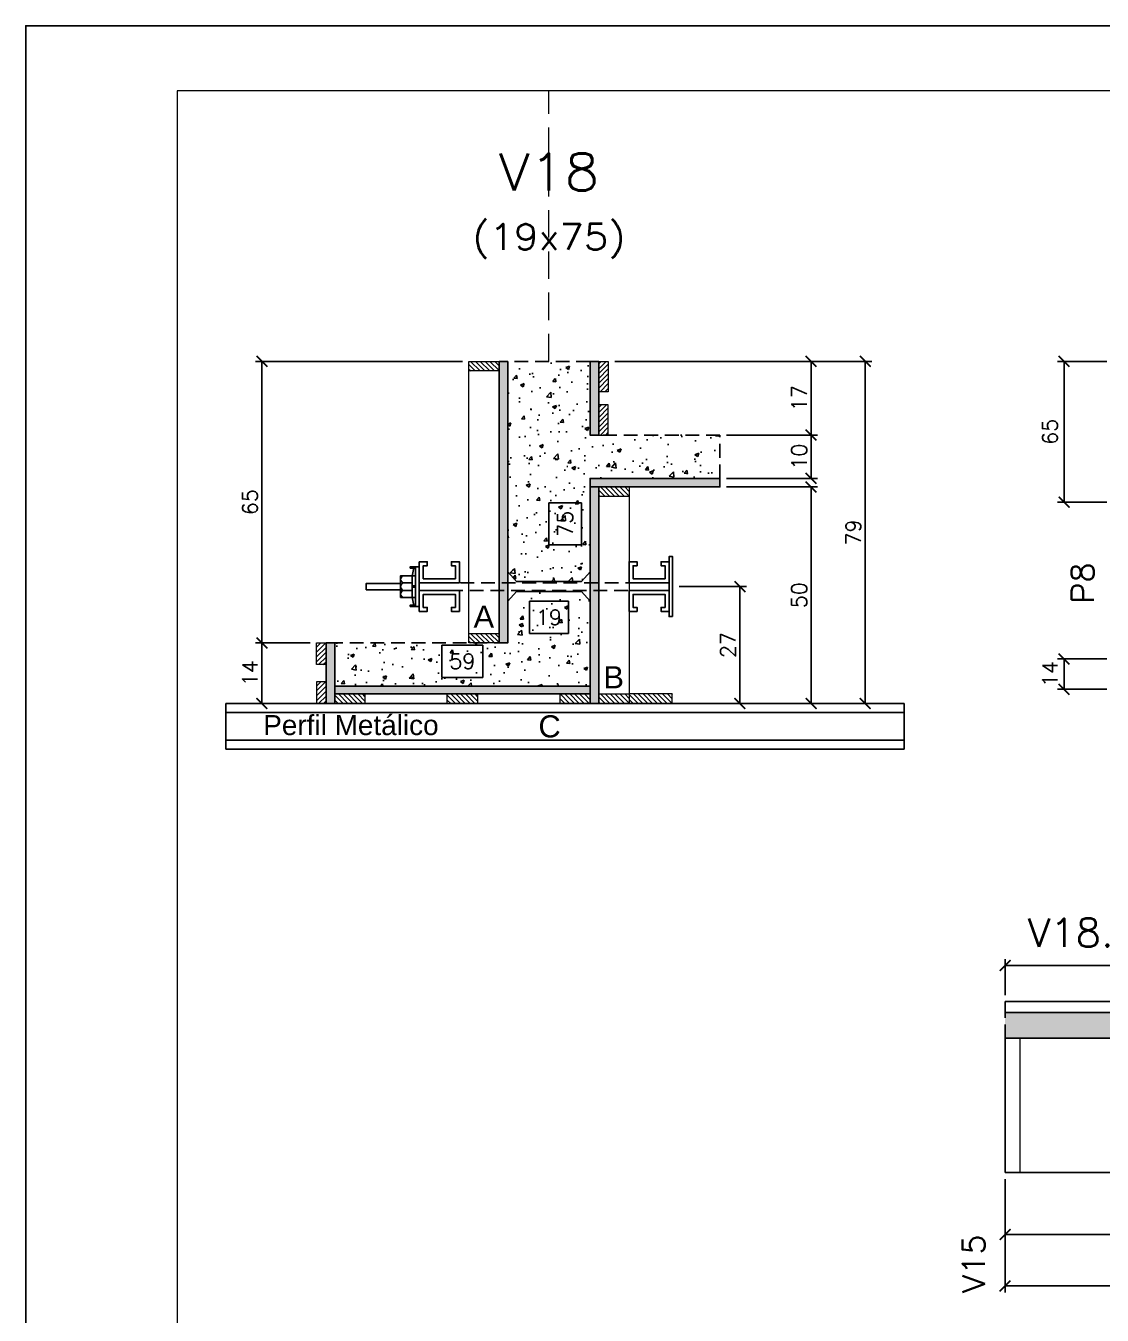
# Model space of a CAD drawing. Extents: x -23436 to 4767, y -4638 to 9755.
# Drawn here: x -19091 to -18594, y -63 to 532 of the extents above; entities that cross this region are included whole.
import ezdxf
from ezdxf.enums import TextEntityAlignment as Align

# ---------------------------------------------------------------- set-up
doc = ezdxf.new("R2010")
doc.units = 0
doc.header["$PDMODE"] = 2
doc.header["$PDSIZE"] = 10
doc.linetypes.add('CABLIN', pattern=[0.35, 0.25, -0.1])
doc.linetypes.add('HIDDEN', pattern=[9.525, 6.35, -3.175])
doc.layers.get('0').update_dxf_attribs({"lineweight": 13})
doc.layers.get('Defpoints').update_dxf_attribs({"lineweight": 13})
for name, color, linetype in [('Barra de Ancoragem', 20, 'Continuous'), ('Concreto', 250, 'HIDDEN'), ('Cota', 4, 'Continuous'), ('Cota Seção (2x)', 4, 'Continuous'), ('Hachura', 252, 'CABLIN'), ('MB Logo', 255, 'Continuous'), ('Painéis', 200, 'Continuous'), ('Perfil Metálico', 224, 'Continuous'), ('Texto de Titulo', 7, 'Continuous'), ('Texto Qtd Sarr', 242, 'Continuous'), ('Tubo de PVC', 51, 'Continuous')]:
    doc.layers.add(name, color=color, linetype=linetype)
for name, color, linetype, lineweight in [('FOLHA MB', 7, 'Continuous', 13), ('Madeira', 100, 'Continuous', 13), ('Sarr 2.2x7', 40, 'Continuous', 9), ('Texto Seção', 7, 'Continuous', 15)]:
    doc.layers.add(name, color=color, linetype=linetype, lineweight=lineweight)
doc.layers.add('Laje_Perimetro', color=7, linetype='Continuous', plot=False)
doc.styles.add('ARIAL', font='arial.ttf', dxfattribs={"oblique": 15, "height": 25})
doc.styles.add('REGUA-120', font='ROMANS.shx', dxfattribs={"height": 15})
doc.styles.add('ROMANS', font='romans.shx')
doc.dimstyles.new('Cota Paínel', dxfattribs={"dimtxt": 7, "dimasz": 5, "dimexe": 3, "dimexo": 3, "dimgap": 3, "dimtad": 1, "dimdec": 1, "dimzin": 12, "dimdsep": 46, "dimtxsty": 'ROMANS', "dimblk": 'ARCHTICK', "dimcen": 0, "dimclrd": 4, "dimclre": 4, "dimclrt": 1, "dimadec": 1, "dimazin": 3, "dimtfac": 1, "dimtdec": 1, "dimtmove": 0, "dimatfit": 3, "dimldrblk": 'OBLIQUE', "dimfxl": 1, "dimtolj": 1, "dimtzin": 12, "dimarcsym": 0})
doc.dimstyles.new('Cota Seção (2x)', dxfattribs={"dimtxt": 7, "dimasz": 5, "dimexe": 3, "dimexo": 3, "dimgap": 2, "dimtad": 3, "dimdec": 1, "dimlfac": 0.5, "dimzin": 12, "dimdsep": 46, "dimtxsty": 'ROMANS', "dimblk": 'ARCHTICK', "dimcen": 0, "dimclrd": 4, "dimclre": 4, "dimclrt": 1, "dimadec": 1, "dimazin": 3, "dimtfac": 1, "dimtdec": 1, "dimtmove": 0, "dimatfit": 3, "dimldrblk": 'OBLIQUE', "dimfxl": 1, "dimtolj": 1, "dimtzin": 12, "dimarcsym": 0})
doc.dimstyles.new('Cota Seção interna', dxfattribs={"dimtxt": 7, "dimasz": 6, "dimexe": 0.18, "dimexo": 2, "dimgap": -4, "dimtad": 3, "dimdec": 1, "dimlfac": 0.5, "dimzin": 12, "dimdsep": 46, "dimtxsty": 'ROMANS', "dimblk": 'ARCHTICK', "dimcen": 0.09, "dimse1": 1, "dimse2": 1, "dimsd1": 1, "dimsd2": 1, "dimclrd": 180, "dimclre": 5, "dimclrt": 1, "dimadec": 0, "dimazin": 3, "dimtfac": 1, "dimtdec": 1, "dimtofl": 0, "dimtmove": 0, "dimatfit": 3, "dimldrblk": 'ARCHTICK', "dimfxl": 1, "dimtolj": 1, "dimtzin": 0, "dimarcsym": 0})
pattern_1 = [(45, (-10569.4202, 23405.8796), (-1.12253202, 1.12253202), [])]
pattern_2 = [(45, (-10649.4182, 23139.0796), (-1.12253202, 1.12253202), [])]

# ---------------------------------------------------------------- blocks, each defined once
blk = doc.blocks.new('A$C169d8357')
at = {"layer": 'FOLHA MB', "color": 1}
for points in [[(0, 1199.94), (0, 149.94), (1485.02, 149.94), (1485.02, 1199.94)], [(70, 1169.94), (70, 179.94), (1455.02, 179.94), (1455.02, 1169.94)]]:
    blk.add_lwpolyline(points, close=True, dxfattribs=at)
blk = doc.blocks.new('*D1021')
at = {"layer": 'Cota Seção (2x)', "color": 180, "lineweight": -2, "transparency": 16777216}
for p, q in [((-18880.16, 246.26), (-18899.16, 246.26)), ((-18899.16, 246.26), (-18899.16, 231.26)), ((-18880.16, 231.26), (-18880.16, 246.26)), ((-18899.16, 231.26), (-18880.16, 231.26))]:
    blk.add_line(p, q, dxfattribs=at)
at = {"layer": 'Defpoints', "color": 0, "transparency": 16777216}
for p in [(-18948.66, 227.26), (-18948.66, 227.26), (-18830.66, 227.26)]:
    blk.add_point(p, dxfattribs=at)
at = {"layer": 'Cota Seção (2x)', "color": 1, "transparency": 16777216, "insert": (-18889.66, 238.76), "char_height": 7, "attachment_point": 5, "style": 'ROMANS'}
blk.add_mtext('\\A1;59', dxfattribs=at)
blk = doc.blocks.new('_ArchTick')
at = {"color": 0, "linetype": 'ByBlock', "const_width": 0.15}
blk.add_lwpolyline([(-0.5, -0.5), (0.5, 0.5)], dxfattribs=at)
blk = doc.blocks.new('DSADSAD')
at = {"layer": 'Barra de Ancoragem'}
for p, q in [((-12990.96, 7698.42), (-13009.22, 7698.42)), ((-13005.1, 7696.87), (-13008.63, 7697.64)), ((-12995.08, 7696.87), (-12991.55, 7697.64))]:
    blk.add_line(p, q, dxfattribs=at)
at = {"layer": 'Barra de Ancoragem', "flags": 128}
for points in [[(-13009.22, 7700.2), (-12990.96, 7700.2), (-12990.96, 7698.42), (-13009.22, 7698.42)], [(-13008.63, 7698.42), (-13008.63, 7696.05), (-13009.22, 7696.05), (-13009.22, 7698.42)], [(-12995.08, 7698.42), (-12995.08, 7696.87), (-13005.1, 7696.87), (-13005.1, 7698.42)], [(-12990.96, 7698.42), (-12990.96, 7696.05), (-12991.55, 7696.05), (-12991.55, 7698.42)]]:
    blk.add_lwpolyline(points, close=True, dxfattribs=at)
for points in [[(-13005.1, 7696.87), (-13005.1, 7691.61), (-12995.08, 7691.61), (-12995.08, 7696.87)], [(-13000.38, 7696.87), (-13000.38, 7698.42), (-12999.79, 7698.42), (-12999.79, 7696.87), (-13000.38, 7696.87), (-12999.79, 7696.87)]]:
    blk.add_lwpolyline(points, dxfattribs=at)
for points in [[(-13001.86, 7696.87), (-13001.86, 7692.79, 0.666667), (-12998.32, 7692.79, 0.666667)], [(-12998.32, 7696.87), (-12998.32, 7692.79, 0.729796), (-12995.08, 7692.79, 0.729796)]]:
    blk.add_lwpolyline(points, format="xyb", dxfattribs=at)
at = {"layer": 'Barra de Ancoragem'}
blk.add_arc((-13003.48, 7693.31), 1.7, 197.75636, 342.24364, dxfattribs=at)
blk = doc.blocks.new('*D1022')
at = {"layer": 'Cota', "color": 4, "lineweight": -2, "transparency": 16777216}
for p, q in [((-18789.54, 273.26), (-18758.4, 273.26)), ((-18761.4, 219.26), (-18761.4, 273.26)), ((-18789.66, 219.26), (-18758.4, 219.26))]:
    blk.add_line(p, q, dxfattribs=at)
at = {"layer": 'Defpoints', "color": 0, "transparency": 16777216}
for p in [(-18792.54, 273.26), (-18761.4, 273.26), (-18792.66, 219.26)]:
    blk.add_point(p, dxfattribs=at)
at = {"layer": 'Cota', "color": 4, "lineweight": -2, "transparency": 16777216, "xscale": 5, "yscale": 5, "zscale": 5}
for p, rotation in [((-18761.4, 273.26), 90), ((-18761.4, 219.26), 270)]:
    blk.add_blockref('_ArchTick', p, dxfattribs=dict(at, rotation=rotation))
at = {"layer": 'Cota', "color": 1, "transparency": 16777216, "insert": (-18766.9, 246.26), "char_height": 7, "attachment_point": 5, "rotation": 90, "style": 'ROMANS'}
blk.add_mtext('\\A1;27', dxfattribs=at)
blk = doc.blocks.new('_OBLIQUE')
at = {"color": 0, "linetype": 'ByBlock', "lineweight": -2}
for p, q in [((0, 0), (-1, 0)), ((-0.5, -0.5), (0.5, 0.5))]:
    blk.add_line(p, q, dxfattribs=at)
blk = doc.blocks.new('titulo1')
at = {"layer": 'Defpoints', "color": 252, "linetype": 'HIDDEN', "ltscale": 2}
blk.add_line((0, 0), (0, 125), dxfattribs=at)
at = {"layer": 'Defpoints', "style": 'ROMANS', "oblique": 15}
blk.add_attdef('FOLHA', text='', height=10, dxfattribs=at).set_placement((0, 15.58), align=Align.MIDDLE_CENTER)
at = {"layer": 'Texto Qtd Sarr', "color": 3, "style": 'ROMANS', "oblique": 15}
for tag, height, p in [('TITULO', 17, (0, 71.45)), ('SEÇÃO', 12, (0, 41.55))]:
    blk.add_attdef(tag, text='', height=height, dxfattribs=at).set_placement(p, align=Align.MIDDLE_CENTER)
blk = doc.blocks.new('*D1016')
at = {"layer": 'Cota', "color": 4, "lineweight": -2, "transparency": 16777216}
for p, q in [((-18767.66, 319.26), (-18725.55, 319.26)), ((-18728.55, 219.26), (-18728.55, 319.26)), ((-18785.26, 219.26), (-18725.55, 219.26))]:
    blk.add_line(p, q, dxfattribs=at)
at = {"layer": 'Defpoints', "color": 0, "transparency": 16777216}
for p in [(-18770.66, 319.26), (-18728.55, 319.26), (-18788.26, 219.26)]:
    blk.add_point(p, dxfattribs=at)
at = {"layer": 'Cota', "color": 4, "lineweight": -2, "transparency": 16777216, "xscale": 5, "yscale": 5, "zscale": 5}
for p, rotation in [((-18728.55, 319.26), 90), ((-18728.55, 219.26), 270)]:
    blk.add_blockref('_ArchTick', p, dxfattribs=dict(at, rotation=rotation))
at = {"layer": 'Cota', "color": 1, "transparency": 16777216, "insert": (-18734.05, 269.26), "char_height": 7, "attachment_point": 5, "rotation": 90, "style": 'ROMANS'}
blk.add_mtext('\\A1;50', dxfattribs=at)
blk = doc.blocks.new('*D1017')
at = {"layer": 'Cota', "color": 4, "lineweight": -2, "transparency": 16777216}
for p, q in [((-18767.66, 343.26), (-18725.55, 343.26)), ((-18728.55, 323.26), (-18728.55, 343.26)), ((-18767.66, 323.26), (-18725.55, 323.26))]:
    blk.add_line(p, q, dxfattribs=at)
at = {"layer": 'Defpoints', "color": 0, "transparency": 16777216}
for p in [(-18770.66, 343.26), (-18728.55, 343.26), (-18770.66, 323.26)]:
    blk.add_point(p, dxfattribs=at)
at = {"layer": 'Cota', "color": 4, "lineweight": -2, "transparency": 16777216, "xscale": 5, "yscale": 5, "zscale": 5}
for p, rotation in [((-18728.55, 343.26), 90), ((-18728.55, 323.26), 270)]:
    blk.add_blockref('_ArchTick', p, dxfattribs=dict(at, rotation=rotation))
at = {"layer": 'Cota', "color": 1, "transparency": 16777216, "insert": (-18734.05, 333.26), "char_height": 7, "attachment_point": 5, "rotation": 90, "style": 'ROMANS'}
blk.add_mtext('\\A1;10', dxfattribs=at)
blk = doc.blocks.new('*D1018')
at = {"layer": 'Cota', "color": 4, "lineweight": -2, "transparency": 16777216}
for p, q in [((-18819.26, 377.26), (-18725.55, 377.26)), ((-18728.55, 343.26), (-18728.55, 377.26)), ((-18767.66, 343.26), (-18725.55, 343.26))]:
    blk.add_line(p, q, dxfattribs=at)
at = {"layer": 'Defpoints', "color": 0, "transparency": 16777216}
for p in [(-18822.26, 377.26), (-18728.55, 377.26), (-18770.66, 343.26)]:
    blk.add_point(p, dxfattribs=at)
at = {"layer": 'Cota', "color": 4, "lineweight": -2, "transparency": 16777216, "xscale": 5, "yscale": 5, "zscale": 5}
for p, rotation in [((-18728.55, 377.26), 90), ((-18728.55, 343.26), 270)]:
    blk.add_blockref('_ArchTick', p, dxfattribs=dict(at, rotation=rotation))
at = {"layer": 'Cota', "color": 1, "transparency": 16777216, "insert": (-18734.05, 360.26), "char_height": 7, "attachment_point": 5, "rotation": 90, "style": 'ROMANS'}
blk.add_mtext('\\A1;17', dxfattribs=at)
blk = doc.blocks.new('*D1019')
at = {"layer": 'Cota', "color": 4, "lineweight": -2, "transparency": 16777216}
for p, q in [((-18819.26, 377.26), (-18700.5, 377.26)), ((-18703.5, 219.26), (-18703.5, 377.26)), ((-18785.26, 219.26), (-18700.5, 219.26))]:
    blk.add_line(p, q, dxfattribs=at)
at = {"layer": 'Defpoints', "color": 0, "transparency": 16777216}
for p in [(-18822.26, 377.26), (-18703.5, 377.26), (-18788.26, 219.26)]:
    blk.add_point(p, dxfattribs=at)
at = {"layer": 'Cota', "color": 4, "lineweight": -2, "transparency": 16777216, "xscale": 5, "yscale": 5, "zscale": 5}
for p, rotation in [((-18703.5, 377.26), 90), ((-18703.5, 219.26), 270)]:
    blk.add_blockref('_ArchTick', p, dxfattribs=dict(at, rotation=rotation))
at = {"layer": 'Cota', "color": 1, "transparency": 16777216, "insert": (-18709, 298.26), "char_height": 7, "attachment_point": 5, "rotation": 90, "style": 'ROMANS'}
blk.add_mtext('\\A1;79', dxfattribs=at)
blk = doc.blocks.new('*D1020')
at = {"layer": 'Cota', "color": 4, "lineweight": -2, "transparency": 16777216}
for p, q in [((-18960.06, 247.26), (-18985.27, 247.26)), ((-18982.27, 247.26), (-18982.27, 219.26)), ((-18960.06, 219.26), (-18985.27, 219.26))]:
    blk.add_line(p, q, dxfattribs=at)
at = {"layer": 'Defpoints', "color": 0, "transparency": 16777216}
for p in [(-18957.06, 247.26), (-18982.27, 219.26), (-18957.06, 219.26)]:
    blk.add_point(p, dxfattribs=at)
at = {"layer": 'Cota', "color": 4, "lineweight": -2, "transparency": 16777216, "xscale": 5, "yscale": 5, "zscale": 5}
for p, rotation in [((-18982.27, 247.26), 90), ((-18982.27, 219.26), 270)]:
    blk.add_blockref('_ArchTick', p, dxfattribs=dict(at, rotation=rotation))
at = {"layer": 'Cota', "color": 1, "transparency": 16777216, "insert": (-18987.77, 233.26), "char_height": 7, "attachment_point": 5, "rotation": 90, "style": 'ROMANS'}
blk.add_mtext('\\A1;14', dxfattribs=at)
blk = doc.blocks.new('*D1023')
at = {"layer": 'Cota', "color": 4, "lineweight": -2, "transparency": 16777216}
for p, q in [((-18889.66, 377.26), (-18985.27, 377.26)), ((-18982.27, 247.26), (-18982.27, 377.26)), ((-18960.06, 247.26), (-18985.27, 247.26))]:
    blk.add_line(p, q, dxfattribs=at)
at = {"layer": 'Defpoints', "color": 0, "transparency": 16777216}
for p in [(-18982.27, 377.26), (-18886.66, 377.26), (-18957.06, 247.26)]:
    blk.add_point(p, dxfattribs=at)
at = {"layer": 'Cota', "color": 4, "lineweight": -2, "transparency": 16777216, "xscale": 5, "yscale": 5, "zscale": 5}
for p, rotation in [((-18982.27, 377.26), 90), ((-18982.27, 247.26), 270)]:
    blk.add_blockref('_ArchTick', p, dxfattribs=dict(at, rotation=rotation))
at = {"layer": 'Cota', "color": 1, "transparency": 16777216, "insert": (-18987.77, 312.26), "char_height": 7, "attachment_point": 5, "rotation": 90, "style": 'ROMANS'}
blk.add_mtext('\\A1;65', dxfattribs=at)
blk = doc.blocks.new('*D1014')
at = {"layer": 'Cota Seção (2x)', "color": 180, "lineweight": -2, "transparency": 16777216}
for p, q in [((-18840.66, 266.53), (-18858.66, 266.53)), ((-18858.66, 266.53), (-18858.66, 251.53)), ((-18840.66, 251.53), (-18840.66, 266.53)), ((-18858.66, 251.53), (-18840.66, 251.53))]:
    blk.add_line(p, q, dxfattribs=at)
at = {"layer": 'Defpoints', "color": 0, "transparency": 16777216}
for p in [(-18868.66, 280.04), (-18830.66, 280.04), (-18830.66, 247.53)]:
    blk.add_point(p, dxfattribs=at)
at = {"layer": 'Cota Seção (2x)', "color": 1, "transparency": 16777216, "insert": (-18849.66, 259.03), "char_height": 7, "attachment_point": 5, "style": 'ROMANS'}
blk.add_mtext('\\A1;19', dxfattribs=at)
blk = doc.blocks.new('*D1015')
at = {"layer": 'Cota Seção (2x)', "color": 180, "lineweight": -2, "transparency": 16777216}
for p, q in [((-18834.66, 311.93), (-18849.66, 311.93)), ((-18849.66, 311.93), (-18849.66, 292.59)), ((-18834.66, 292.59), (-18834.66, 311.93)), ((-18849.66, 292.59), (-18834.66, 292.59))]:
    blk.add_line(p, q, dxfattribs=at)
at = {"layer": 'Defpoints', "color": 0, "transparency": 16777216}
for p in [(-18830.66, 377.26), (-18830.66, 377.26), (-18830.66, 227.26)]:
    blk.add_point(p, dxfattribs=at)
at = {"layer": 'Cota Seção (2x)', "color": 1, "transparency": 16777216, "insert": (-18842.16, 302.26), "char_height": 7, "attachment_point": 5, "rotation": 90, "style": 'ROMANS'}
blk.add_mtext('\\A1;75', dxfattribs=at)
blk = doc.blocks.new('*D1036')
at = {"layer": 'Cota', "color": 4, "lineweight": -2, "transparency": 16777216}
for p, q in [((-18591.86, 239.87), (-18614.66, 239.87)), ((-18611.66, 225.87), (-18611.66, 239.87)), ((-18591.86, 225.87), (-18614.66, 225.87))]:
    blk.add_line(p, q, dxfattribs=at)
at = {"layer": 'Defpoints', "color": 0, "transparency": 16777216}
for p in [(-18611.66, 239.87), (-18588.86, 239.87), (-18588.86, 225.87)]:
    blk.add_point(p, dxfattribs=at)
at = {"layer": 'Cota', "color": 4, "lineweight": -2, "transparency": 16777216, "xscale": 5, "yscale": 5, "zscale": 5}
for p, rotation in [((-18611.66, 239.87), 90), ((-18611.66, 225.87), 270)]:
    blk.add_blockref('_ArchTick', p, dxfattribs=dict(at, rotation=rotation))
at = {"layer": 'Cota', "color": 1, "transparency": 16777216, "insert": (-18618.16, 232.87), "char_height": 7, "attachment_point": 5, "rotation": 90, "style": 'ROMANS'}
blk.add_mtext('\\A1;14', dxfattribs=at)
blk = doc.blocks.new('*D1037')
at = {"layer": 'Cota', "color": 4, "lineweight": -2, "transparency": 16777216}
for p, q in [((-18591.86, 377.26), (-18614.66, 377.26)), ((-18611.66, 312.26), (-18611.66, 377.26)), ((-18591.86, 312.26), (-18614.66, 312.26))]:
    blk.add_line(p, q, dxfattribs=at)
at = {"layer": 'Defpoints', "color": 0, "transparency": 16777216}
for p in [(-18611.66, 377.26), (-18588.86, 377.26), (-18588.86, 312.26)]:
    blk.add_point(p, dxfattribs=at)
at = {"layer": 'Cota', "color": 4, "lineweight": -2, "transparency": 16777216, "xscale": 5, "yscale": 5, "zscale": 5}
for p, rotation in [((-18611.66, 377.26), 90), ((-18611.66, 312.26), 270)]:
    blk.add_blockref('_ArchTick', p, dxfattribs=dict(at, rotation=rotation))
at = {"layer": 'Cota', "color": 1, "transparency": 16777216, "insert": (-18618.16, 344.76), "char_height": 7, "attachment_point": 5, "rotation": 90, "style": 'ROMANS'}
blk.add_mtext('\\A1;65', dxfattribs=at)
blk = doc.blocks.new('*D1038')
at = {"layer": 'Cota', "color": 4, "lineweight": -2, "transparency": 16777216}
for p, q in [((-18638.88, -0.36), (-18638.88, -28.99)), ((-18394.88, -0.36), (-18394.88, -28.99)), ((-18638.88, -25.99), (-18394.88, -25.99))]:
    blk.add_line(p, q, dxfattribs=at)
at = {"layer": 'Defpoints', "color": 0, "transparency": 16777216}
for p in [(-18638.88, 2.64), (-18394.88, 2.64), (-18394.88, -25.99)]:
    blk.add_point(p, dxfattribs=at)
at = {"layer": 'Cota', "color": 4, "lineweight": -2, "transparency": 16777216, "xscale": 5, "yscale": 5, "zscale": 5, "rotation": 180}
blk.add_blockref('_ArchTick', (-18638.88, -25.99), dxfattribs=at)
at = {"layer": 'Cota', "color": 4, "lineweight": -2, "transparency": 16777216, "xscale": 5, "yscale": 5, "zscale": 5}
blk.add_blockref('_ArchTick', (-18394.88, -25.99), dxfattribs=at)
at = {"layer": 'Cota', "color": 1, "transparency": 16777216, "insert": (-18516.88, -19.49), "char_height": 7, "attachment_point": 5, "style": 'ROMANS'}
blk.add_mtext('\\A1;244', dxfattribs=at)
blk = doc.blocks.new('*D1042')
at = {"layer": 'Cota', "color": 4, "lineweight": -2, "transparency": 16777216}
for p, q in [((-18638.88, -0.36), (-18638.88, -52.73)), ((-17971.88, -0.36), (-17971.88, -52.73)), ((-18638.88, -49.73), (-17971.88, -49.73))]:
    blk.add_line(p, q, dxfattribs=at)
at = {"layer": 'Defpoints', "color": 0, "transparency": 16777216}
for p in [(-18638.88, 2.64), (-17971.88, 2.64), (-17971.88, -49.73)]:
    blk.add_point(p, dxfattribs=at)
at = {"layer": 'Cota', "color": 4, "lineweight": -2, "transparency": 16777216, "xscale": 5, "yscale": 5, "zscale": 5, "rotation": 180}
blk.add_blockref('_ArchTick', (-18638.88, -49.73), dxfattribs=at)
at = {"layer": 'Cota', "color": 4, "lineweight": -2, "transparency": 16777216, "xscale": 5, "yscale": 5, "zscale": 5}
blk.add_blockref('_ArchTick', (-17971.88, -49.73), dxfattribs=at)
at = {"layer": 'Cota', "color": 1, "transparency": 16777216, "insert": (-18305.38, -43.23), "char_height": 7, "attachment_point": 5, "style": 'ROMANS'}
blk.add_mtext('\\A1;667', dxfattribs=at)
blk = doc.blocks.new('*D1043')
at = {"layer": 'Cota', "color": 4, "lineweight": -2, "transparency": 16777216}
for p, q in [((-18638.88, 84.64), (-18638.88, 101.27)), ((-18394.88, 84.64), (-18394.88, 101.27)), ((-18638.88, 98.27), (-18394.88, 98.27))]:
    blk.add_line(p, q, dxfattribs=at)
at = {"layer": 'Defpoints', "color": 0, "transparency": 16777216}
for p in [(-18394.88, 98.27), (-18638.88, 81.64), (-18394.88, 81.64)]:
    blk.add_point(p, dxfattribs=at)
at = {"layer": 'Cota', "color": 4, "lineweight": -2, "transparency": 16777216, "xscale": 5, "yscale": 5, "zscale": 5, "rotation": 180}
blk.add_blockref('_ArchTick', (-18638.88, 98.27), dxfattribs=at)
at = {"layer": 'Cota', "color": 4, "lineweight": -2, "transparency": 16777216, "xscale": 5, "yscale": 5, "zscale": 5}
blk.add_blockref('_ArchTick', (-18394.88, 98.27), dxfattribs=at)
at = {"layer": 'Cota', "color": 1, "transparency": 16777216, "insert": (-18516.88, 104.77), "char_height": 7, "attachment_point": 5, "style": 'ROMANS'}
blk.add_mtext('\\A1;244', dxfattribs=at)

msp = doc.modelspace()

# ---------------------------------------------------------------- hatches: boundary and pattern name
at = {"layer": 'Concreto'}
h = msp.add_hatch(dxfattribs=at)
h.set_pattern_fill('AR-CONC', color=256, scale=2.5)
h.set_pattern_definition([(50, (-1784.072, -1087.933), (17.931505, -1.568803), [1.875, -20.625]), (355, (-1784.072, -1087.933), (-3.468783, 18.804803), [1.5, -16.5]), (100.45144, (-1782.578, -1088.064), (14.462721, 17.236), [1.593505, -17.528553]), (46.1842, (-1784.072, -1082.933), (26.681033, -4.137982), [2.8125, -30.9375]), (96.63564, (-1781.85, -1083.278), (23.36655, 24.352965), [2.39026, -26.292844]), (351.18416, (-1784.072, -1082.933), (23.36655, 24.352965), [2.25, -24.75]), (21, (-1781.572, -1084.183), (14.922676, -10.065472), [1.875, -20.625]), (326, (-1781.572, -1084.183), (6.082883, 18.128751), [1.5, -16.5]), (71.45144, (-1780.329, -1085.022), (21.00556, 8.063279), [1.593505, -17.528553]), (37.5, (-1784.072, -1087.933), (0.3039964, 8.3223463), [0, -16.3, 0, -16.75, 0, -16.5625]), (7.5, (-1784.072, -1087.933), (6.5767384, 9.860293), [0, -9.55, 0, -15.925, 0, -6.3125]), (327.5, (-1789.647, -1087.933), (13.345561, -0.5638718), [0, -6.25, 0, -19.5, 0, -25.875]), (317.5, (-1792.147, -1087.933), (14.579654, 2.5026246), [0, -8.125, 0, -12.95, 0, -18.375])])
h.paths.add_polyline_path([(-18770.66, 343.26), (-18830.66, 343.26), (-18830.66, 377.26), (-18868.66, 377.26), (-18868.66, 280.04), (-18864.66, 275.54), (-18834.66, 275.54), (-18830.66, 280.04), (-18830.66, 319.26), (-18830.66, 323.26), (-18770.66, 323.26)])
h.paths.add_polyline_path([(-18830.66, 266.48), (-18834.66, 270.98), (-18864.66, 270.98), (-18868.66, 266.48), (-18868.66, 247.26), (-18872.66, 247.26), (-18886.66, 247.26), (-18948.66, 247.26), (-18948.66, 227.26), (-18830.66, 227.26)])
h.paths.add_polyline_path([(-18856.41, 233.51), (-18842.91, 233.51), (-18842.91, 244.01), (-18856.41, 244.01)], flags=24)
h = msp.add_hatch(dxfattribs=at)
h.set_pattern_fill('AR-CONC', color=256, scale=2.5)
h.set_pattern_definition([(50, (0, 53.9), (17.931505, -1.568803), [1.875, -20.625]), (355, (0, 53.9), (-3.468783, 18.804803), [1.5, -16.5]), (100.45144, (1.494, 53.77), (14.462721, 17.236), [1.593505, -17.528553]), (46.1842, (0, 58.9), (26.681033, -4.137982), [2.8125, -30.9375]), (96.63564, (2.223, 58.556), (23.36655, 24.352965), [2.39026, -26.292844]), (351.18416, (0, 58.9), (23.36655, 24.352965), [2.25, -24.75]), (21, (2.5, 57.65), (14.922676, -10.065472), [1.875, -20.625]), (326, (2.5, 57.65), (6.082883, 18.128751), [1.5, -16.5]), (71.45144, (3.744, 56.812), (21.00556, 8.063279), [1.593505, -17.528553]), (37.5, (0, 53.9005), (0.3039964, 8.3223463), [0, -16.3, 0, -16.75, 0, -16.5625]), (7.5, (0, 53.9005), (6.5767384, 9.860293), [0, -9.55, 0, -15.925, 0, -6.3125]), (327.5, (-5.575, 53.9005), (13.345561, -0.5638718), [0, -6.25, 0, -19.5, 0, -25.875]), (317.5, (-8.075, 53.9), (14.579654, 2.5026246), [0, -8.125, 0, -12.95, 0, -18.375])])
h.paths.add_polyline_path([(-18263.88, 64.64), (-17971.88, 64.64), (-17971.88, 76.64), (-18638.88, 76.64), (-18638.88, 64.64), (-18290.88, 64.64), (-18290.88, 24.64), (-18263.88, 24.64)])
at = {"layer": 'Hachura'}
h = msp.add_hatch(dxfattribs=at)
h.set_pattern_fill('ANSI31', color=256, scale=0.5, angle=270, style=0)
h.set_pattern_definition([(315, (4019.1562, -7930.3843), (1.12253202, 1.12253202), [])])
h.paths.add_polyline_path([(-18886.66, 372.86), (-18886.66, 377.26), (-18872.66, 377.26), (-18872.66, 372.86)])
h = msp.add_hatch(color=256, dxfattribs=at)
h.dxf.hatch_style = 1
h.paths.add_polyline_path([(-18868.66, 377.26), (-18872.66, 377.26), (-18872.66, 247.26), (-18868.66, 247.26)])
h = msp.add_hatch(color=256, dxfattribs=at)
h.dxf.hatch_style = 1
h.paths.add_polyline_path([(-18826.66, 377.26), (-18830.66, 377.26), (-18830.66, 343.26), (-18826.66, 343.26)])
h = msp.add_hatch(dxfattribs=at)
h.set_pattern_fill('ANSI31', color=256, scale=0.5, angle=360, style=0)
h.set_pattern_definition(pattern_1)
h.paths.add_polyline_path([(-18826.66, 377.26), (-18822.26, 377.26), (-18822.26, 363.26), (-18826.66, 363.26)])
h = msp.add_hatch(dxfattribs=at)
h.set_pattern_fill('ANSI31', color=256, scale=0.5, angle=360, style=0)
h.set_pattern_definition(pattern_1)
h.paths.add_polyline_path([(-18826.66, 343.26), (-18822.26, 343.26), (-18822.26, 357.26), (-18826.66, 357.26)])
h = msp.add_hatch(color=256, dxfattribs=at)
h.dxf.hatch_style = 1
h.paths.add_polyline_path([(-18830.66, 319.26), (-18830.66, 323.26), (-18770.66, 323.26), (-18770.66, 319.26)])
h = msp.add_hatch(color=256, dxfattribs=at)
h.dxf.hatch_style = 1
h.paths.add_polyline_path([(-18826.66, 319.26), (-18830.66, 319.26), (-18830.66, 219.26), (-18826.66, 219.26)])
h = msp.add_hatch(dxfattribs=at)
h.set_pattern_fill('ANSI31', color=256, scale=0.5, angle=270, style=0)
h.set_pattern_definition([(315, (4079.1562, -7988.3843), (1.12253202, 1.12253202), [])])
h.paths.add_polyline_path([(-18826.66, 314.86), (-18826.66, 319.26), (-18812.66, 319.26), (-18812.66, 314.86)])
h = msp.add_hatch(dxfattribs=at)
h.set_pattern_fill('ANSI31', color=256, scale=0.5, angle=270, style=0)
h.set_pattern_definition([(315, (4019.1562, -8055.9843), (1.12253202, 1.12253202), [])])
h.paths.add_polyline_path([(-18886.66, 247.26), (-18886.66, 251.66), (-18872.66, 251.66), (-18872.66, 247.26)])
h = msp.add_hatch(dxfattribs=at)
h.set_pattern_fill('ANSI31', color=256, scale=0.5, angle=360, style=0)
h.set_pattern_definition(pattern_2)
h.paths.add_polyline_path([(-18952.66, 237.26), (-18957.06, 237.26), (-18957.06, 247.26), (-18952.66, 247.26)])
h = msp.add_hatch(color=256, dxfattribs=at)
h.dxf.hatch_style = 1
h.paths.add_polyline_path([(-18948.66, 247.26), (-18952.66, 247.26), (-18952.66, 219.26), (-18948.66, 219.26)])
h = msp.add_hatch(dxfattribs=at)
h.set_pattern_fill('ANSI31', color=256, scale=0.5, angle=360, style=0)
h.set_pattern_definition(pattern_2)
h.paths.add_polyline_path([(-18952.66, 229.26), (-18957.06, 229.26), (-18957.06, 219.26), (-18952.66, 219.26)])
h = msp.add_hatch(color=256, dxfattribs=at)
h.dxf.hatch_style = 1
h.paths.add_polyline_path([(-18948.66, 223.66), (-18948.66, 227.26), (-18830.66, 227.26), (-18830.66, 223.66)])
h = msp.add_hatch(dxfattribs=at)
h.set_pattern_fill('ANSI31', color=256, scale=0.5, angle=270, style=0)
h.set_pattern_definition([(315, (4007.9583, -8010.3843), (1.12253202, 1.12253202), [])])
h.paths.add_polyline_path([(-18948.66, 219.26), (-18948.66, 223.66), (-18934.66, 223.66), (-18934.66, 219.26)])
h = msp.add_hatch(dxfattribs=at)
h.set_pattern_fill('ANSI31', color=256, scale=0.5, angle=270, style=0)
h.set_pattern_definition([(315, (4059.9572, -8010.3843), (1.12253202, 1.12253202), [])])
h.paths.add_polyline_path([(-18896.66, 219.26), (-18896.66, 223.66), (-18882.66, 223.66), (-18882.66, 219.26)])
h = msp.add_hatch(dxfattribs=at)
h.set_pattern_fill('ANSI31', color=256, scale=0.5, angle=270, style=0)
h.set_pattern_definition([(315, (4087.9562, -8010.3843), (1.12253202, 1.12253202), [])])
h.paths.add_polyline_path([(-18830.66, 219.26), (-18830.66, 223.66), (-18844.66, 223.66), (-18844.66, 219.26)])
h = msp.add_hatch(dxfattribs=at)
h.set_pattern_fill('ANSI31', color=256, scale=0.5, angle=270, style=0)
h.set_pattern_definition([(315, (4079.1562, -8083.9843), (1.12253202, 1.12253202), [])])
h.paths.add_polyline_path([(-18826.66, 219.26), (-18826.66, 223.66), (-18812.66, 223.66), (-18812.66, 219.26)])
h = msp.add_hatch(dxfattribs=at)
h.set_pattern_fill('ANSI31', color=256, scale=0.5, angle=270, style=0)
h.set_pattern_definition([(315, (4079.1562, -8010.3843), (1.12253202, 1.12253202), [])])
h.paths.add_polyline_path([(-18792.66, 219.26), (-18792.66, 223.66), (-18812.66, 223.66), (-18812.66, 219.26)])

# ---------------------------------------------------------------- linework, layer by layer
at = {"layer": 'Barra de Ancoragem', "flags": 128}
msp.add_lwpolyline([(-18792.54, 259.39), (-18792.54, 287.13), (-18794.14, 287.13), (-18794.14, 259.39)], close=True, dxfattribs=at)
at = {"layer": 'Barra de Ancoragem'}
for points in [[(-18909.59, 284.74), (-18907.74, 284.74), (-18905.89, 284.74), (-18905.89, 282.89), (-18907.74, 282.89), (-18907.74, 276.88), (-18892.91, 276.88), (-18892.91, 282.89), (-18894.76, 282.89), (-18894.76, 284.74), (-18892.91, 284.74), (-18891.06, 284.74), (-18891.06, 275.04), (-18909.59, 275.04)], [(-18794.14, 284.74), (-18795.99, 284.74), (-18797.84, 284.74), (-18797.84, 282.89), (-18795.99, 282.89), (-18795.99, 276.88), (-18810.82, 276.88), (-18810.82, 282.89), (-18808.97, 282.89), (-18808.97, 284.74), (-18810.82, 284.74), (-18812.66, 284.74), (-18812.66, 275.04), (-18794.14, 275.04)], [(-18918.18, 274.73), (-18934.07, 274.73), (-18934.07, 271.79), (-18918.18, 271.79)], [(-18934.07, 271.79), (-18934.07, 274.73), (-18918.18, 274.73), (-18918.18, 271.79)], [(-18909.59, 261.78), (-18907.74, 261.78), (-18905.89, 261.78), (-18905.89, 263.63), (-18907.74, 263.63), (-18907.74, 269.64), (-18892.91, 269.64), (-18892.91, 263.63), (-18894.76, 263.63), (-18894.76, 261.78), (-18892.91, 261.78), (-18891.06, 261.78), (-18891.06, 271.48), (-18909.59, 271.48)], [(-18794.14, 261.78), (-18795.99, 261.78), (-18797.84, 261.78), (-18797.84, 263.63), (-18795.99, 263.63), (-18795.99, 269.64), (-18810.82, 269.64), (-18810.82, 263.63), (-18808.97, 263.63), (-18808.97, 261.78), (-18810.82, 261.78), (-18812.66, 261.78), (-18812.66, 271.48), (-18794.14, 271.48)]]:
    msp.add_lwpolyline(points, close=True, dxfattribs=at)
at = {"layer": 'Barra de Ancoragem', "linetype": 'HIDDEN'}
msp.add_lwpolyline([(-18909.59, 271.48), (-18909.59, 275.04), (-18794.14, 275.04), (-18794.14, 271.48)], close=True, dxfattribs=at)
at = {"layer": 'Concreto'}
msp.add_line((-18638.88, 64.64), (-18638.88, 76.64), dxfattribs=at)
msp.add_lwpolyline([(-18830.66, 323.26), (-18770.66, 323.26), (-18770.66, 343.26), (-18830.66, 343.26), (-18830.66, 377.26), (-18868.66, 377.26), (-18868.66, 247.26), (-18948.66, 247.26), (-18948.66, 227.26), (-18830.66, 227.26)], close=True, dxfattribs=at)
at = {"layer": 'Laje_Perimetro'}
msp.add_lwpolyline([(-17606.38, 532.26), (-19091.4, 532.26), (-19091.4, -517.74), (-17606.38, -517.74)], close=True, dxfattribs=at)
at = {"layer": 'Madeira'}
for points in [[(-18886.66, 372.86), (-18886.66, 377.26), (-18872.66, 377.26), (-18872.66, 372.86)], [(-18886.66, 377.26), (-18872.66, 377.26), (-18872.66, 247.26), (-18886.66, 247.26)], [(-18826.66, 377.26), (-18822.26, 377.26), (-18822.26, 363.26), (-18826.66, 363.26)], [(-18826.66, 343.26), (-18822.26, 343.26), (-18822.26, 357.26), (-18826.66, 357.26)], [(-18826.66, 314.86), (-18826.66, 319.26), (-18812.66, 319.26), (-18812.66, 314.86)], [(-18826.66, 319.26), (-18812.66, 319.26), (-18812.66, 219.26), (-18826.66, 219.26)], [(-18886.66, 247.26), (-18886.66, 251.66), (-18872.66, 251.66), (-18872.66, 247.26)], [(-18952.66, 237.26), (-18957.06, 237.26), (-18957.06, 247.26), (-18952.66, 247.26)], [(-18952.66, 229.26), (-18957.06, 229.26), (-18957.06, 219.26), (-18952.66, 219.26)], [(-18948.66, 219.26), (-18948.66, 223.66), (-18934.66, 223.66), (-18934.66, 219.26)], [(-18896.66, 219.26), (-18896.66, 223.66), (-18882.66, 223.66), (-18882.66, 219.26)], [(-18830.66, 219.26), (-18830.66, 223.66), (-18844.66, 223.66), (-18844.66, 219.26)], [(-18826.66, 219.26), (-18826.66, 223.66), (-18812.66, 223.66), (-18812.66, 219.26)], [(-18792.66, 219.26), (-18792.66, 223.66), (-18812.66, 223.66), (-18812.66, 219.26)]]:
    msp.add_lwpolyline(points, close=True, dxfattribs=at)
at = {"layer": 'Painéis'}
for p, q in [((-18638.88, 81.64), (-17971.88, 81.64)), ((-18638.88, 76.64), (-18638.88, 81.64)), ((-18638.88, 76.64), (-17971.88, 76.64)), ((-18638.88, 2.64), (-18638.88, 64.64)), ((-18638.88, 64.64), (-18290.88, 64.64)), ((-17971.88, 2.64), (-18638.88, 2.64))]:
    msp.add_line(p, q, dxfattribs=at)
for points in [[(-18868.66, 377.26), (-18872.66, 377.26), (-18872.66, 247.26), (-18868.66, 247.26)], [(-18826.66, 377.26), (-18830.66, 377.26), (-18830.66, 343.26), (-18826.66, 343.26)], [(-18830.66, 319.26), (-18830.66, 323.26), (-18770.66, 323.26), (-18770.66, 319.26)], [(-18826.66, 319.26), (-18830.66, 319.26), (-18830.66, 219.26), (-18826.66, 219.26)], [(-18948.66, 247.26), (-18952.66, 247.26), (-18952.66, 219.26), (-18948.66, 219.26)], [(-18948.66, 223.66), (-18948.66, 227.26), (-18830.66, 227.26), (-18830.66, 223.66)]]:
    msp.add_lwpolyline(points, close=True, dxfattribs=at)
at = {"layer": 'Perfil Metálico'}
msp.add_lwpolyline([(-18998.89, 198.19), (-18685.55, 198.19), (-18685.55, 219.26), (-18998.89, 219.26)], close=True, dxfattribs=at)
for points in [[(-18685.55, 215.1), (-18998.89, 215.1)], [(-18998.89, 202.35), (-18685.55, 202.35)]]:
    msp.add_lwpolyline(points, dxfattribs=at)
at = {"layer": 'Sarr 2.2x7', "color": 50}
for p, q in [((-18638.88, 81.64), (-18638.88, 79.14)), ((-18638.88, 81.64), (-17971.88, 81.64)), ((-18638.88, 76.64), (-18638.88, 79.14)), ((-18638.88, 76.64), (-17971.88, 76.64)), ((-18638.88, 2.64), (-18638.88, 64.64)), ((-18638.88, 64.64), (-18635.38, 64.64)), ((-18631.88, 64.64), (-18635.38, 64.64)), ((-18631.88, 2.64), (-18631.88, 64.64)), ((-18638.88, 2.64), (-18635.38, 2.64)), ((-18631.88, 2.64), (-18635.38, 2.64))]:
    msp.add_line(p, q, dxfattribs=at)
at = {"layer": 'Tubo de PVC'}
msp.add_lwpolyline([(-18830.66, 280.04), (-18830.66, 280.04), (-18830.66, 266.48), (-18834.66, 270.98), (-18864.66, 270.98), (-18868.66, 266.48), (-18868.66, 280.04), (-18864.66, 275.54), (-18834.66, 275.54)], close=True, dxfattribs=at)

# ---------------------------------------------------------------- block references
at = {"layer": 'Barra de Ancoragem', "xscale": -1, "rotation": 270}
msp.add_blockref('DSADSAD', (-26609.79, 13273.35), dxfattribs=at)
at = {"layer": 'MB Logo'}
msp.add_blockref('A$C169d8357', (-19091.4, -667.68), dxfattribs=at)
at = {"layer": 'Texto Seção'}
ref = msp.add_blockref('titulo1', (-18849.66, 377.26), dxfattribs=at)
ref.add_attrib('TITULO', 'V18', dxfattribs={"layer": 'Texto de Titulo', "color": 7, "height": 17, "style": 'ROMANS', "width": 1.1}).set_placement((-18849.66, 464.76), align=Align.MIDDLE_CENTER)
ref.add_attrib('SEÇÃO', '(19x75)', dxfattribs={"layer": 'Texto de Titulo', "color": 7, "height": 12, "style": 'ROMANS', "width": 1.1}).set_placement((-18849.66, 434.76), align=Align.MIDDLE_CENTER)

# ---------------------------------------------------------------- texts
at = {"layer": 'Texto Seção', "style": 'REGUA-120', "width": 1.05}
for s, p in [('P8', (-18603.01, 274.88)), ('V15', (-18653.39, -39.46))]:
    msp.add_text(s, height=10.4, rotation=90, dxfattribs=at).set_placement(p, align=Align.MIDDLE_CENTER)
at = {"layer": 'Texto Seção', "color": 0, "linetype": 'Continuous', "style": 'ARIAL'}
for s, p in [('A', (-18879.74, 259.39)), ('B', (-18819.74, 231.39)), ('C', (-18849.37, 208.72))]:
    msp.add_text(s, height=10.22, dxfattribs=at).set_placement(p, align=Align.MIDDLE_CENTER)
at = {"layer": 'Texto Seção', "style": 'ARIAL'}
msp.add_text('Perfil Metálico', height=9.24, dxfattribs=at).set_placement((-18941.16, 209.3), align=Align.MIDDLE_CENTER)
at = {"layer": 'Texto Seção', "style": 'REGUA-120', "width": 1.05}
msp.add_text('V18.B', height=13, dxfattribs=at).set_placement((-18628.52, 106.96))

# ---------------------------------------------------------------- dimensions: what is measured, and where the dimension line sits
at = {"layer": 'Cota'}
for base, p1, p2, dimstyle, picture, middle in [((-18982.27, 377.26), (-18957.06, 247.26), (-18886.66, 377.26), 'Cota Seção (2x)', '*D1023', (-18987.77, 312.26)), ((-18728.55, 377.26), (-18770.66, 343.26), (-18822.26, 377.26), 'Cota Seção (2x)', '*D1018', (-18734.05, 360.26)), ((-18703.5, 377.26), (-18788.26, 219.26), (-18822.26, 377.26), 'Cota Seção (2x)', '*D1019', (-18709, 298.26)), ((-18611.66, 377.26), (-18588.86, 312.26), (-18588.86, 377.26), 'Cota Paínel', '*D1037', (-18618.16, 344.76)), ((-18728.55, 343.26), (-18770.66, 323.26), (-18770.66, 343.26), 'Cota Seção (2x)', '*D1017', (-18734.05, 333.26)), ((-18728.55, 319.26), (-18788.26, 219.26), (-18770.66, 319.26), 'Cota Seção (2x)', '*D1016', (-18734.05, 269.26)), ((-18761.4, 273.26), (-18792.66, 219.26), (-18792.54, 273.26), 'Cota Seção (2x)', '*D1022', (-18766.9, 246.26)), ((-18982.27, 219.26), (-18957.06, 247.26), (-18957.06, 219.26), 'Cota Seção (2x)', '*D1020', (-18987.77, 233.26))]:
    dim = msp.add_linear_dim(base=base, p1=p1, p2=p2, angle=90, dimstyle=dimstyle, dxfattribs=at)
    dim.commit()
    dim.dimension.update_dxf_attribs({"geometry": picture, "text_midpoint": middle})
dim = msp.add_linear_dim(base=(-18611.66, 239.87), p1=(-18588.86, 225.87), p2=(-18588.86, 239.87), angle=90, dimstyle='Cota Paínel', dxfattribs=at)
dim.commit()
dim.dimension.update_dxf_attribs({"geometry": '*D1036', "text_midpoint": (-18611.66, 232.87), "dimtype": 160})
for base, p1, p2, picture, middle in [((-18394.88, 98.27), (-18638.88, 81.64), (-18394.88, 81.64), '*D1043', (-18516.88, 104.77)), ((-18394.88, -25.99), (-18638.88, 2.64), (-18394.88, 2.64), '*D1038', (-18516.88, -19.49)), ((-17971.88, -49.73), (-18638.88, 2.64), (-17971.88, 2.64), '*D1042', (-18305.38, -43.23))]:
    dim = msp.add_linear_dim(base=base, p1=p1, p2=p2, dimstyle='Cota Paínel', dxfattribs=at)
    dim.commit()
    dim.dimension.update_dxf_attribs({"geometry": picture, "text_midpoint": middle})
at = {"layer": 'Cota Seção (2x)'}
for base, p2, angle, picture, middle in [((-18830.66, 377.26), (-18830.66, 377.26), 90, '*D1015', (-18842.16, 302.26)), ((-18948.66, 227.26), (-18948.66, 227.26), 180, '*D1021', (-18889.66, 238.76))]:
    dim = msp.add_linear_dim(base=base, p1=(-18830.66, 227.26), p2=p2, angle=angle, dimstyle='Cota Seção interna', dxfattribs=at)
    dim.commit()
    dim.dimension.update_dxf_attribs({"geometry": picture, "text_midpoint": middle})
dim = msp.add_linear_dim(base=(-18830.66, 247.53), p1=(-18868.66, 280.04), p2=(-18830.66, 280.04), dimstyle='Cota Seção interna', dxfattribs=at)
dim.commit()
dim.dimension.update_dxf_attribs({"geometry": '*D1014', "text_midpoint": (-18849.66, 247.53), "dimtype": 160})

doc.saveas('drawing.dxf')
